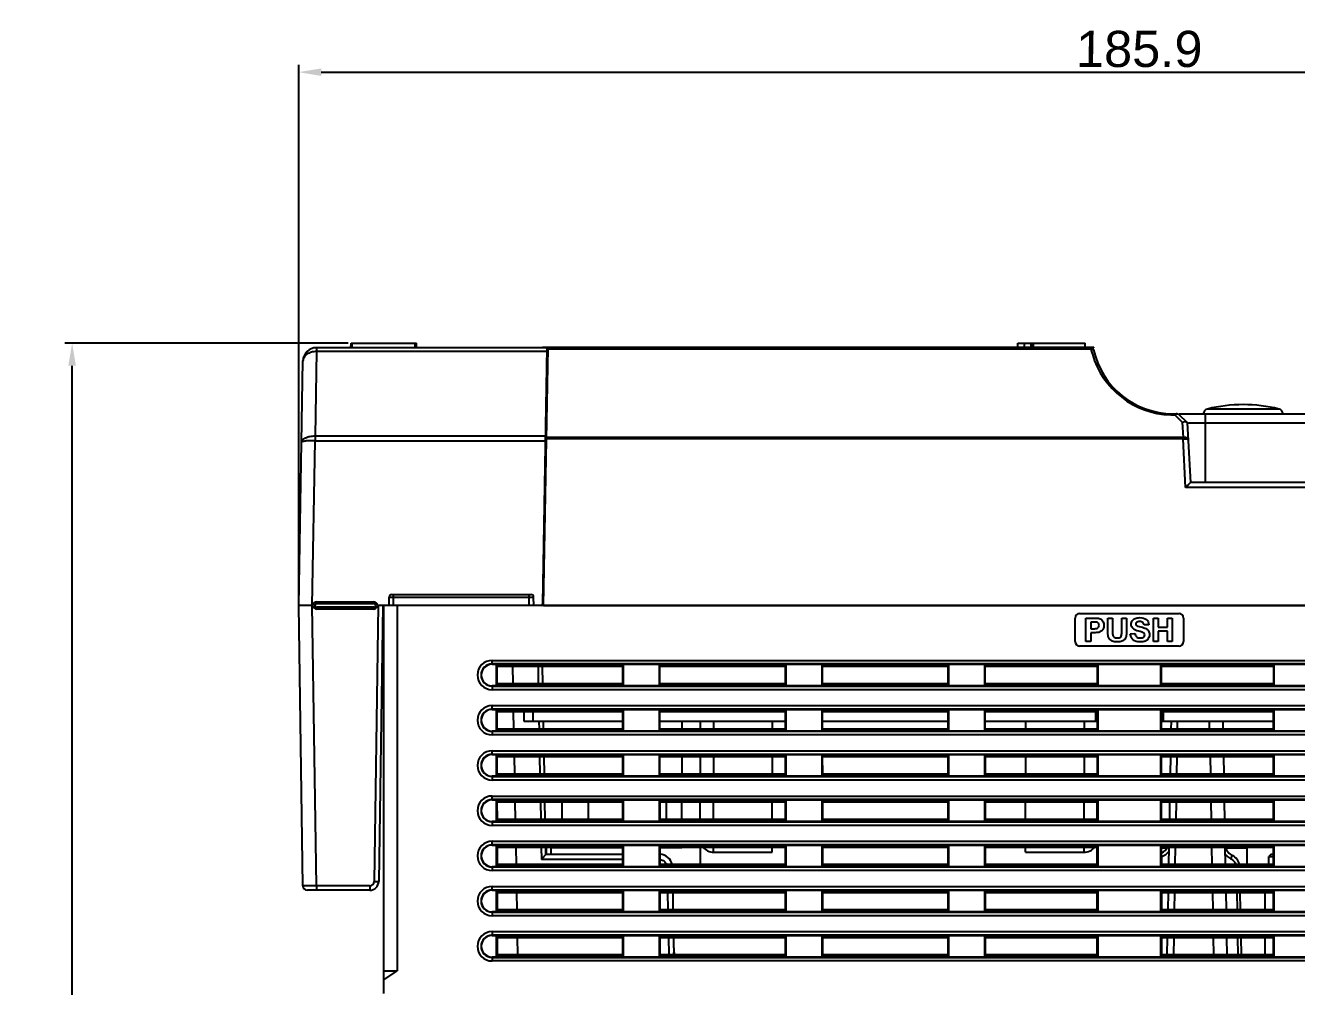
# Model space of a CAD drawing. Header units: millimetres. Extents: x 509 to 5579, y -1329 to 587.
# Drawn here: x 1351.2 to 1491.8, y -1100.2 to -993.9 of the extents above; entities that cross this region are included whole.
import ezdxf

# ---------------------------------------------------------------- set-up
doc = ezdxf.new("R2010")
doc.units = ezdxf.units.MM
doc.header["$PDMODE"] = 3
doc.header["$PDSIZE"] = 1
doc.layers.get('0').update_dxf_attribs({"linetype": 'CONTINUOUS'})
doc.layers.get('Defpoints').update_dxf_attribs({"linetype": 'CONTINUOUS'})
doc.layers.add('Dim', color=1, linetype='CONTINUOUS')
doc.styles.add('OMI-1', font='arial.ttf', dxfattribs={"oblique": 1})
doc.dimstyles.new('1', dxfattribs={"dimtxt": 4, "dimasz": 2.5, "dimexe": 0.8, "dimexo": 0.3, "dimgap": 0.5, "dimtad": 1, "dimtoh": 1, "dimdec": 1, "dimzin": 0, "dimdsep": 46, "dimtxsty": 'OMI-1', "dimcen": 0, "dimclrd": 256, "dimclre": 256, "dimclrt": 256, "dimadec": 0, "dimazin": 0, "dimtfac": 0.8, "dimtdec": 1, "dimtix": 1, "dimtmove": 0, "dimatfit": 3, "dimfxl": 1, "dimtolj": 1, "dimtzin": 0, "dimarcsym": 0})

# ---------------------------------------------------------------- blocks, each defined once
blk = doc.blocks.new('*D4311')
at = {"layer": 'Defpoints', "color": 0}
for p in [(1567.36, -999.07), (1381.43, -1058.04), (1567.36, -1061.85)]:
    blk.add_point(p, dxfattribs=at)
at = {"layer": 'Dim', "lineweight": -2}
for p, q in [((1381.43, -1057.74), (1381.43, -998.27)), ((1567.36, -1061.55), (1567.36, -998.27)), ((1383.93, -999.07), (1564.86, -999.07))]:
    blk.add_line(p, q, dxfattribs=at)
at = {"layer": 'Dim'}
for points in [[(1383.93, -998.66), (1383.93, -999.49), (1381.43, -999.07)], [(1564.86, -999.49), (1564.86, -998.66), (1567.36, -999.07)]]:
    blk.add_solid(points, dxfattribs=at)
at = {"layer": 'Dim', "insert": (1474.4, -996.53), "char_height": 4, "attachment_point": 5, "style": 'OMI-1'}
blk.add_mtext('\\A1;185.9', dxfattribs=at)
blk = doc.blocks.new('*D4312')
at = {"layer": 'Defpoints', "color": 0}
for p in [(1356.36, -1029.04), (1387.22, -1029.04), (1374.83, -1189.64)]:
    blk.add_point(p, dxfattribs=at)
at = {"layer": 'Dim', "lineweight": -2}
for p, q in [((1386.92, -1029.04), (1355.56, -1029.04)), ((1356.36, -1187.14), (1356.36, -1031.54)), ((1374.53, -1189.64), (1355.56, -1189.64))]:
    blk.add_line(p, q, dxfattribs=at)
at = {"layer": 'Dim'}
for points in [[(1356.78, -1031.54), (1355.94, -1031.54), (1356.36, -1029.04)], [(1355.94, -1187.14), (1356.78, -1187.14), (1356.36, -1189.64)]]:
    blk.add_solid(points, dxfattribs=at)
at = {"layer": 'Dim', "insert": (1353.82, -1109.34), "char_height": 4, "attachment_point": 5, "rotation": 90, "style": 'OMI-1'}
blk.add_mtext('\\A1;160.6', dxfattribs=at)

msp = doc.modelspace()

# ---------------------------------------------------------------- linework, layer by layer
at = {"color": 7, "linetype": 'Continuous'}
for p, q in [((1408.93, -1029.538), (1383.404, -1029.538)), ((1387.213, -1029.538), (1387.221, -1029.038)), ((1387.221, -1029.038), (1394.448, -1029.038)), ((1387.332, -1029.538), (1387.341, -1029.038)), ((1394.332, -1029.538), (1394.323, -1029.038)), ((1394.456, -1029.538), (1394.448, -1029.038)), ((1408.421, -1029.538), (1408.421, -1029.488)), ((1408.421, -1029.488), (1469.421, -1029.488)), ((1408.436, -1057.841), (1408.93, -1029.538)), ((1408.532, -1058.038), (1409.03, -1029.538)), ((1408.93, -1029.538), (1409.03, -1029.538)), ((1409.03, -1029.538), (1469.088, -1029.538)), ((1460.989, -1029.488), (1460.989, -1029.038)), ((1460.989, -1029.038), (1468.437, -1029.038)), ((1461.727, -1029.488), (1461.727, -1029.038)), ((1462.466, -1029.488), (1462.466, -1029.038)), ((1462.583, -1029.488), (1462.583, -1029.038)), ((1462.718, -1029.488), (1462.718, -1029.038)), ((1465.921, -1029.538), (1465.921, -1029.488)), ((1468.437, -1029.488), (1468.437, -1029.038)), ((1469.088, -1029.538), (1469.088, -1029.666)), ((1469.088, -1029.538), (1469.421, -1029.538)), ((1469.421, -1029.538), (1469.421, -1029.488)), ((1383.407, -1029.964), (1383.244, -1039.303)), ((1408.922, -1029.964), (1383.407, -1029.964)), ((1409.027, -1029.666), (1469.088, -1029.666)), ((1381.432, -1058.038), (1381.904, -1031.011)), ((1408.929, -1035.302), (1408.829, -1035.302)), ((1408.93, -1035.238), (1408.83, -1035.238)), ((1489.896, -1036.323), (1481.968, -1036.323)), ((1478.17, -1036.838), (1478.17, -1036.966)), ((1478.17, -1036.838), (1478.734, -1036.838)), ((1478.17, -1036.966), (1478.36, -1036.966)), ((1479.199, -1037.763), (1478.36, -1036.966)), ((1478.734, -1036.838), (1479.786, -1037.836)), ((1479.199, -1037.763), (1479.289, -1039.467)), ((1480.132, -1044.438), (1479.786, -1037.836)), ((1481.732, -1036.838), (1481.732, -1044.438)), ((1383.244, -1039.303), (1408.759, -1039.303)), ((1383.244, -1039.303), (1383.249, -1039.824)), ((1382.931, -1058.038), (1383.249, -1039.824)), ((1383.249, -1039.824), (1408.75, -1039.824)), ((1408.847, -1039.993), (1408.75, -1039.993)), ((1479.281, -1039.624), (1408.854, -1039.624)), ((1479.289, -1039.467), (1408.856, -1039.467)), ((1479.563, -1045.006), (1479.281, -1039.624)), ((1408.819, -1041.609), (1408.719, -1041.609)), ((1383.432, -1057.838), (1383.432, -1057.638)), ((1383.432, -1057.638), (1389.732, -1057.638)), ((1389.732, -1057.838), (1389.732, -1057.638)), ((1391.432, -1058.038), (1391.448, -1057.132)), ((1391.448, -1057.132), (1407.416, -1057.132)), ((1391.748, -1056.838), (1407.116, -1056.838)), ((1391.932, -1058.038), (1391.932, -1056.838)), ((1406.932, -1058.038), (1406.932, -1056.838)), ((1407.432, -1058.038), (1407.416, -1057.132)), ((1381.886, -1089.046), (1381.432, -1058.038)), ((1383.032, -1058.038), (1382.931, -1058.038)), ((1383.386, -1089.046), (1382.932, -1058.038)), ((1383.432, -1057.838), (1389.732, -1057.838)), ((1383.432, -1058.238), (1383.432, -1058.438)), ((1389.732, -1058.238), (1383.432, -1058.238)), ((1389.732, -1058.438), (1383.432, -1058.438)), ((1389.732, -1058.238), (1389.732, -1058.438)), ((1390.232, -1058.038), (1389.787, -1088.555)), ((1408.236, -1058.038), (1390.132, -1058.038)), ((1390.732, -1058.038), (1390.287, -1088.555)), ((1390.832, -1100.938), (1390.832, -1058.038)), ((1392.332, -1058.038), (1392.332, -1098.438)), ((1467.832, -1058.938), (1478.832, -1058.938)), ((1467.332, -1062.038), (1467.332, -1059.438)), ((1468.532, -1062.038), (1468.532, -1059.438)), ((1468.532, -1059.438), (1469.375, -1059.438)), ((1469.057, -1059.877), (1469.057, -1060.615)), ((1469.311, -1059.877), (1469.057, -1059.877)), ((1470.951, -1060.824), (1470.951, -1059.438)), ((1470.951, -1059.438), (1471.476, -1059.438)), ((1471.476, -1059.438), (1471.476, -1060.846)), ((1472.499, -1060.876), (1472.499, -1059.438)), ((1472.499, -1059.438), (1473.024, -1059.438)), ((1473.024, -1059.438), (1473.024, -1060.803)), ((1475.484, -1060.181), (1474.959, -1060.204)), ((1476.002, -1062.038), (1476.002, -1059.438)), ((1476.002, -1059.438), (1476.527, -1059.438)), ((1476.527, -1059.438), (1476.527, -1060.461)), ((1476.527, -1060.461), (1477.556, -1060.461)), ((1477.556, -1060.461), (1477.556, -1059.438)), ((1477.556, -1059.438), (1478.081, -1059.438)), ((1478.081, -1059.438), (1478.081, -1062.038)), ((1479.332, -1059.438), (1479.332, -1062.038)), ((1469.057, -1060.615), (1469.344, -1060.615)), ((1469.057, -1061.057), (1469.057, -1062.038)), ((1469.399, -1061.057), (1469.057, -1061.057)), ((1473.445, -1061.192), (1473.956, -1061.142)), ((1476.527, -1060.901), (1476.527, -1062.038)), ((1477.556, -1060.901), (1476.527, -1060.901)), ((1477.556, -1062.038), (1477.556, -1060.901)), ((1478.832, -1062.538), (1467.832, -1062.538)), ((1469.057, -1062.038), (1468.532, -1062.038)), ((1476.527, -1062.038), (1476.002, -1062.038)), ((1478.081, -1062.038), (1477.556, -1062.038)), ((1402.832, -1064.538), (1402.832, -1064.116)), ((1403.332, -1066.788), (1403.332, -1064.688)), ((1403.394, -1064.749), (1403.332, -1064.688)), ((1403.332, -1064.688), (1417.332, -1064.688)), ((1417.27, -1064.749), (1417.332, -1064.688)), ((1417.332, -1064.688), (1417.332, -1066.788)), ((1421.332, -1066.788), (1421.332, -1064.688)), ((1421.394, -1064.749), (1421.332, -1064.688)), ((1421.332, -1064.688), (1435.332, -1064.688)), ((1435.27, -1064.749), (1435.332, -1064.688)), ((1435.332, -1064.688), (1435.332, -1066.788)), ((1439.332, -1066.788), (1439.332, -1064.688)), ((1439.394, -1064.749), (1439.332, -1064.688)), ((1439.332, -1064.688), (1453.332, -1064.688)), ((1453.27, -1064.749), (1453.332, -1064.688)), ((1453.332, -1064.688), (1453.332, -1066.788)), ((1457.332, -1066.788), (1457.332, -1064.688)), ((1457.394, -1064.749), (1457.332, -1064.688)), ((1457.332, -1064.688), (1469.832, -1064.688)), ((1469.77, -1064.749), (1469.832, -1064.688)), ((1469.832, -1064.688), (1469.832, -1066.788)), ((1476.832, -1066.788), (1476.832, -1064.688)), ((1476.832, -1064.688), (1489.332, -1064.688)), ((1476.894, -1064.749), (1476.832, -1064.688)), ((1489.27, -1064.749), (1489.332, -1064.688)), ((1489.332, -1064.688), (1489.332, -1066.788)), ((1403.396, -1066.724), (1403.394, -1064.749)), ((1403.394, -1064.749), (1417.27, -1064.749)), ((1405.161, -1066.724), (1405.126, -1064.749)), ((1407.908, -1064.749), (1407.943, -1066.724)), ((1408.443, -1066.724), (1408.408, -1064.749)), ((1417.27, -1064.749), (1417.269, -1066.724)), ((1421.396, -1066.724), (1421.394, -1064.749)), ((1421.394, -1064.749), (1435.27, -1064.749)), ((1435.27, -1064.749), (1435.269, -1066.724)), ((1439.396, -1066.724), (1439.394, -1064.749)), ((1439.394, -1064.749), (1453.27, -1064.749)), ((1453.27, -1064.749), (1453.269, -1066.724)), ((1457.396, -1066.724), (1457.394, -1064.749)), ((1457.394, -1064.749), (1469.77, -1064.749)), ((1469.77, -1064.749), (1469.769, -1066.724)), ((1476.896, -1066.724), (1476.894, -1064.749)), ((1476.894, -1064.749), (1489.27, -1064.749)), ((1489.27, -1064.749), (1489.269, -1066.724)), ((1402.832, -1066.938), (1402.832, -1067.359)), ((1403.396, -1066.724), (1403.332, -1066.788)), ((1417.332, -1066.788), (1403.332, -1066.788)), ((1417.269, -1066.724), (1403.396, -1066.724)), ((1417.269, -1066.724), (1417.332, -1066.788)), ((1421.396, -1066.724), (1421.332, -1066.788)), ((1435.332, -1066.788), (1421.332, -1066.788)), ((1435.269, -1066.724), (1421.396, -1066.724)), ((1435.269, -1066.724), (1435.332, -1066.788)), ((1439.396, -1066.724), (1439.332, -1066.788)), ((1453.332, -1066.788), (1439.332, -1066.788)), ((1453.269, -1066.724), (1439.396, -1066.724)), ((1453.269, -1066.724), (1453.332, -1066.788)), ((1457.396, -1066.724), (1457.332, -1066.788)), ((1469.832, -1066.788), (1457.332, -1066.788)), ((1469.769, -1066.724), (1457.396, -1066.724)), ((1469.769, -1066.724), (1469.832, -1066.788)), ((1476.896, -1066.724), (1476.832, -1066.788)), ((1489.332, -1066.788), (1476.832, -1066.788)), ((1489.269, -1066.724), (1476.896, -1066.724)), ((1489.269, -1066.724), (1489.332, -1066.788)), ((1402.832, -1069.538), (1402.832, -1069.116)), ((1403.332, -1071.788), (1403.332, -1069.688)), ((1403.398, -1069.754), (1403.332, -1069.688)), ((1403.332, -1069.688), (1417.332, -1069.688)), ((1403.4, -1071.72), (1403.398, -1069.754)), ((1403.398, -1069.754), (1417.266, -1069.754)), ((1405.248, -1071.72), (1405.214, -1069.754)), ((1406.332, -1069.754), (1406.332, -1070.838)), ((1407.332, -1069.754), (1407.332, -1070.838)), ((1417.266, -1069.754), (1417.264, -1071.72)), ((1417.266, -1069.754), (1417.332, -1069.688)), ((1417.332, -1069.688), (1417.332, -1071.788)), ((1421.332, -1071.788), (1421.332, -1069.688)), ((1421.398, -1069.754), (1421.332, -1069.688)), ((1421.332, -1069.688), (1435.332, -1069.688)), ((1421.4, -1071.72), (1421.398, -1069.754)), ((1421.398, -1069.754), (1435.266, -1069.754)), ((1435.266, -1069.754), (1435.264, -1071.72)), ((1435.266, -1069.754), (1435.332, -1069.688)), ((1435.332, -1069.688), (1435.332, -1071.788)), ((1439.332, -1071.788), (1439.332, -1069.688)), ((1439.398, -1069.754), (1439.332, -1069.688)), ((1439.332, -1069.688), (1453.332, -1069.688)), ((1439.4, -1071.72), (1439.398, -1069.754)), ((1439.398, -1069.754), (1453.266, -1069.754)), ((1453.266, -1069.754), (1453.264, -1071.72)), ((1453.266, -1069.754), (1453.332, -1069.688)), ((1453.332, -1069.688), (1453.332, -1071.788)), ((1457.332, -1071.788), (1457.332, -1069.688)), ((1457.398, -1069.754), (1457.332, -1069.688)), ((1457.332, -1069.688), (1469.832, -1069.688)), ((1457.4, -1071.72), (1457.398, -1069.754)), ((1457.398, -1069.754), (1469.766, -1069.754)), ((1469.582, -1069.754), (1469.582, -1070.838)), ((1469.766, -1069.754), (1469.764, -1071.72)), ((1469.766, -1069.754), (1469.832, -1069.688)), ((1469.832, -1069.688), (1469.832, -1071.788)), ((1476.832, -1071.788), (1476.832, -1069.688)), ((1476.832, -1069.688), (1489.332, -1069.688)), ((1476.898, -1069.754), (1476.832, -1069.688)), ((1476.9, -1071.72), (1476.898, -1069.754)), ((1476.898, -1069.754), (1489.266, -1069.754)), ((1477.082, -1069.754), (1477.082, -1070.838)), ((1489.266, -1069.754), (1489.264, -1071.72)), ((1489.266, -1069.754), (1489.332, -1069.688)), ((1489.332, -1069.688), (1489.332, -1071.788)), ((1403.4, -1071.72), (1403.332, -1071.788)), ((1417.264, -1071.72), (1403.4, -1071.72)), ((1406.332, -1070.838), (1417.265, -1070.838)), ((1408.014, -1070.838), (1408.03, -1071.72)), ((1408.53, -1071.72), (1408.514, -1070.838)), ((1417.264, -1071.72), (1417.332, -1071.788)), ((1421.4, -1071.72), (1421.332, -1071.788)), ((1421.399, -1070.838), (1435.265, -1070.838)), ((1435.264, -1071.72), (1421.4, -1071.72)), ((1423.832, -1070.838), (1423.832, -1071.72)), ((1425.832, -1070.838), (1425.832, -1071.72)), ((1427.332, -1070.838), (1427.332, -1071.72)), ((1433.832, -1070.838), (1433.832, -1071.72)), ((1435.264, -1071.72), (1435.332, -1071.788)), ((1439.4, -1071.72), (1439.332, -1071.788)), ((1439.399, -1070.838), (1453.265, -1070.838)), ((1453.264, -1071.72), (1439.4, -1071.72)), ((1453.264, -1071.72), (1453.332, -1071.788)), ((1457.4, -1071.72), (1457.332, -1071.788)), ((1457.399, -1070.838), (1469.765, -1070.838)), ((1469.764, -1071.72), (1457.4, -1071.72)), ((1461.832, -1070.838), (1461.832, -1071.72)), ((1468.332, -1070.838), (1468.332, -1071.72)), ((1469.764, -1071.72), (1469.832, -1071.788)), ((1476.9, -1071.72), (1476.832, -1071.788)), ((1476.899, -1070.838), (1489.265, -1070.838)), ((1489.264, -1071.72), (1476.9, -1071.72)), ((1477.973, -1071.72), (1477.989, -1070.838)), ((1478.648, -1071.72), (1478.664, -1070.838)), ((1482.216, -1071.72), (1482.2, -1070.838)), ((1483.676, -1070.838), (1483.691, -1071.72)), ((1489.264, -1071.72), (1489.332, -1071.788)), ((1402.832, -1071.938), (1402.832, -1072.359)), ((1417.332, -1071.788), (1403.332, -1071.788)), ((1435.332, -1071.788), (1421.332, -1071.788)), ((1453.332, -1071.788), (1439.332, -1071.788)), ((1469.832, -1071.788), (1457.332, -1071.788)), ((1489.332, -1071.788), (1476.832, -1071.788)), ((1402.832, -1074.538), (1402.832, -1074.116)), ((1403.332, -1076.788), (1403.332, -1074.688)), ((1403.403, -1074.758), (1403.332, -1074.688)), ((1403.332, -1074.688), (1417.332, -1074.688)), ((1403.405, -1076.715), (1403.403, -1074.758)), ((1403.403, -1074.758), (1417.261, -1074.758)), ((1405.335, -1076.715), (1405.301, -1074.758)), ((1408.083, -1074.758), (1408.117, -1076.715)), ((1408.617, -1076.715), (1408.583, -1074.758)), ((1417.261, -1074.758), (1417.26, -1076.715)), ((1417.261, -1074.758), (1417.332, -1074.688)), ((1417.332, -1074.688), (1417.332, -1076.788)), ((1421.332, -1076.788), (1421.332, -1074.688)), ((1421.403, -1074.758), (1421.332, -1074.688)), ((1421.332, -1074.688), (1435.332, -1074.688)), ((1421.405, -1076.715), (1421.403, -1074.758)), ((1421.403, -1074.758), (1435.261, -1074.758)), ((1423.832, -1074.758), (1423.832, -1076.715)), ((1425.832, -1074.758), (1425.832, -1076.715)), ((1427.332, -1074.758), (1427.332, -1076.715)), ((1433.832, -1074.758), (1433.832, -1076.715)), ((1435.261, -1074.758), (1435.26, -1076.715)), ((1435.261, -1074.758), (1435.332, -1074.688)), ((1435.332, -1074.688), (1435.332, -1076.788)), ((1439.332, -1076.788), (1439.332, -1074.688)), ((1439.403, -1074.758), (1439.332, -1074.688)), ((1439.332, -1074.688), (1453.332, -1074.688)), ((1439.405, -1076.715), (1439.403, -1074.758)), ((1439.403, -1074.758), (1453.261, -1074.758)), ((1453.261, -1074.758), (1453.26, -1076.715)), ((1453.261, -1074.758), (1453.332, -1074.688)), ((1453.332, -1074.688), (1453.332, -1076.788)), ((1457.332, -1076.788), (1457.332, -1074.688)), ((1457.403, -1074.758), (1457.332, -1074.688)), ((1457.332, -1074.688), (1469.832, -1074.688)), ((1457.405, -1076.715), (1457.403, -1074.758)), ((1457.403, -1074.758), (1469.761, -1074.758)), ((1461.832, -1074.758), (1461.832, -1076.715)), ((1468.332, -1074.758), (1468.332, -1076.715)), ((1469.761, -1074.758), (1469.76, -1076.715)), ((1469.761, -1074.758), (1469.832, -1074.688)), ((1469.832, -1074.688), (1469.832, -1076.788)), ((1476.832, -1076.788), (1476.832, -1074.688)), ((1476.832, -1074.688), (1489.332, -1074.688)), ((1476.903, -1074.758), (1476.832, -1074.688)), ((1476.905, -1076.715), (1476.903, -1074.758)), ((1476.903, -1074.758), (1489.261, -1074.758)), ((1477.886, -1076.715), (1477.92, -1074.758)), ((1478.595, -1074.758), (1478.561, -1076.715)), ((1482.269, -1074.758), (1482.303, -1076.715)), ((1483.744, -1074.758), (1483.778, -1076.715)), ((1489.261, -1074.758), (1489.26, -1076.715)), ((1489.261, -1074.758), (1489.332, -1074.688)), ((1489.332, -1074.688), (1489.332, -1076.788)), ((1402.832, -1076.938), (1402.832, -1077.359)), ((1403.405, -1076.715), (1403.332, -1076.788)), ((1417.332, -1076.788), (1403.332, -1076.788)), ((1417.26, -1076.715), (1403.405, -1076.715)), ((1417.26, -1076.715), (1417.332, -1076.788)), ((1421.405, -1076.715), (1421.332, -1076.788)), ((1435.332, -1076.788), (1421.332, -1076.788)), ((1435.26, -1076.715), (1421.405, -1076.715)), ((1435.26, -1076.715), (1435.332, -1076.788)), ((1439.405, -1076.715), (1439.332, -1076.788)), ((1453.332, -1076.788), (1439.332, -1076.788)), ((1453.26, -1076.715), (1439.405, -1076.715)), ((1453.26, -1076.715), (1453.332, -1076.788)), ((1457.405, -1076.715), (1457.332, -1076.788)), ((1469.832, -1076.788), (1457.332, -1076.788)), ((1469.76, -1076.715), (1457.405, -1076.715)), ((1469.76, -1076.715), (1469.832, -1076.788)), ((1476.905, -1076.715), (1476.832, -1076.788)), ((1489.332, -1076.788), (1476.832, -1076.788)), ((1489.26, -1076.715), (1476.905, -1076.715)), ((1489.26, -1076.715), (1489.332, -1076.788)), ((1402.832, -1079.538), (1402.832, -1079.116)), ((1403.332, -1081.788), (1403.332, -1079.688)), ((1403.407, -1079.763), (1403.332, -1079.688)), ((1403.332, -1079.688), (1417.332, -1079.688)), ((1403.409, -1081.71), (1403.407, -1079.763)), ((1403.407, -1079.763), (1417.257, -1079.763)), ((1405.422, -1081.71), (1405.388, -1079.763)), ((1408.17, -1079.763), (1408.204, -1081.71)), ((1408.704, -1081.71), (1408.67, -1079.763)), ((1410.559, -1079.763), (1410.559, -1081.71)), ((1413.445, -1079.763), (1413.445, -1081.71)), ((1417.257, -1079.763), (1417.255, -1081.71)), ((1417.257, -1079.763), (1417.332, -1079.688)), ((1417.332, -1079.688), (1417.332, -1081.788)), ((1421.332, -1081.788), (1421.332, -1079.688)), ((1421.407, -1079.763), (1421.332, -1079.688)), ((1421.332, -1079.688), (1435.332, -1079.688)), ((1421.409, -1081.71), (1421.407, -1079.763)), ((1421.407, -1079.763), (1435.257, -1079.763)), ((1422.106, -1079.763), (1422.106, -1081.71)), ((1423.832, -1081.71), (1423.832, -1079.763)), ((1425.832, -1081.71), (1425.832, -1079.763)), ((1427.332, -1081.71), (1427.332, -1079.763)), ((1433.832, -1081.71), (1433.832, -1079.763)), ((1435.257, -1079.763), (1435.255, -1081.71)), ((1435.257, -1079.763), (1435.332, -1079.688)), ((1435.332, -1079.688), (1435.332, -1081.788)), ((1439.332, -1081.788), (1439.332, -1079.688)), ((1439.407, -1079.763), (1439.332, -1079.688)), ((1439.332, -1079.688), (1453.332, -1079.688)), ((1439.409, -1081.71), (1439.407, -1079.763)), ((1439.407, -1079.763), (1453.257, -1079.763)), ((1453.257, -1079.763), (1453.255, -1081.71)), ((1453.257, -1079.763), (1453.332, -1079.688)), ((1453.332, -1079.688), (1453.332, -1081.788)), ((1457.332, -1081.788), (1457.332, -1079.688)), ((1457.407, -1079.763), (1457.332, -1079.688)), ((1457.332, -1079.688), (1469.832, -1079.688)), ((1457.409, -1081.71), (1457.407, -1079.763)), ((1457.407, -1079.763), (1469.757, -1079.763)), ((1461.832, -1081.71), (1461.832, -1079.763)), ((1468.332, -1081.71), (1468.332, -1079.763)), ((1469.757, -1079.763), (1469.755, -1081.71)), ((1469.757, -1079.763), (1469.832, -1079.688)), ((1469.832, -1079.688), (1469.832, -1081.788)), ((1476.832, -1081.788), (1476.832, -1079.688)), ((1476.832, -1079.688), (1489.332, -1079.688)), ((1476.907, -1079.763), (1476.832, -1079.688)), ((1476.909, -1081.71), (1476.907, -1079.763)), ((1476.907, -1079.763), (1489.257, -1079.763)), ((1477.799, -1081.71), (1477.833, -1079.763)), ((1478.508, -1079.763), (1478.474, -1081.71)), ((1482.356, -1079.763), (1482.39, -1081.71)), ((1483.831, -1079.763), (1483.865, -1081.71)), ((1489.257, -1079.763), (1489.255, -1081.71)), ((1489.257, -1079.763), (1489.332, -1079.688)), ((1489.332, -1079.688), (1489.332, -1081.788)), ((1402.832, -1081.938), (1402.832, -1082.359)), ((1403.409, -1081.71), (1403.332, -1081.788)), ((1417.332, -1081.788), (1403.332, -1081.788)), ((1417.255, -1081.71), (1403.409, -1081.71)), ((1417.255, -1081.71), (1417.332, -1081.788)), ((1421.409, -1081.71), (1421.332, -1081.788)), ((1435.332, -1081.788), (1421.332, -1081.788)), ((1435.255, -1081.71), (1421.409, -1081.71)), ((1435.255, -1081.71), (1435.332, -1081.788)), ((1439.409, -1081.71), (1439.332, -1081.788)), ((1453.332, -1081.788), (1439.332, -1081.788)), ((1453.255, -1081.71), (1439.409, -1081.71)), ((1453.255, -1081.71), (1453.332, -1081.788)), ((1457.409, -1081.71), (1457.332, -1081.788)), ((1469.832, -1081.788), (1457.332, -1081.788)), ((1469.755, -1081.71), (1457.409, -1081.71)), ((1469.755, -1081.71), (1469.832, -1081.788)), ((1476.909, -1081.71), (1476.832, -1081.788)), ((1489.332, -1081.788), (1476.832, -1081.788)), ((1489.255, -1081.71), (1476.909, -1081.71)), ((1489.255, -1081.71), (1489.332, -1081.788)), ((1402.832, -1084.538), (1402.832, -1084.116)), ((1403.332, -1086.788), (1403.332, -1084.688)), ((1403.412, -1084.768), (1403.332, -1084.688)), ((1403.332, -1084.688), (1417.332, -1084.688)), ((1403.414, -1086.706), (1403.412, -1084.768)), ((1403.412, -1084.768), (1417.252, -1084.768)), ((1405.51, -1086.706), (1405.476, -1084.768)), ((1408.258, -1084.768), (1408.281, -1086.127)), ((1408.771, -1085.544), (1408.758, -1084.768)), ((1408.771, -1085.538), (1417.251, -1085.538)), ((1408.832, -1085.544), (1408.832, -1084.768)), ((1409.332, -1084.838), (1409.332, -1085.538)), ((1417.252, -1084.838), (1409.332, -1084.838)), ((1410.007, -1084.768), (1410.007, -1084.838)), ((1417.252, -1084.768), (1417.25, -1086.706)), ((1417.252, -1084.768), (1417.332, -1084.688)), ((1417.332, -1084.688), (1417.332, -1086.788)), ((1421.332, -1086.788), (1421.332, -1084.688)), ((1421.412, -1084.768), (1421.332, -1084.688)), ((1421.332, -1084.688), (1435.332, -1084.688)), ((1421.414, -1086.706), (1421.412, -1084.768)), ((1421.412, -1084.768), (1435.252, -1084.768)), ((1423.832, -1084.838), (1421.412, -1084.838)), ((1422.657, -1084.768), (1422.657, -1084.838)), ((1423.832, -1084.838), (1423.832, -1084.768)), ((1425.832, -1084.768), (1425.832, -1086.706)), ((1427.332, -1085.338), (1427.332, -1084.768)), ((1427.332, -1085.338), (1433.832, -1085.338)), ((1433.832, -1085.337), (1433.832, -1084.768)), ((1435.252, -1084.768), (1435.25, -1086.706)), ((1435.252, -1084.768), (1435.332, -1084.688)), ((1435.332, -1084.688), (1435.332, -1086.788)), ((1439.332, -1086.788), (1439.332, -1084.688)), ((1439.412, -1084.768), (1439.332, -1084.688)), ((1439.332, -1084.688), (1453.332, -1084.688)), ((1439.414, -1086.706), (1439.412, -1084.768)), ((1439.412, -1084.768), (1453.252, -1084.768)), ((1453.252, -1084.768), (1453.25, -1086.706)), ((1453.252, -1084.768), (1453.332, -1084.688)), ((1453.332, -1084.688), (1453.332, -1086.788)), ((1457.332, -1086.788), (1457.332, -1084.688)), ((1457.412, -1084.768), (1457.332, -1084.688)), ((1457.332, -1084.688), (1469.832, -1084.688)), ((1457.414, -1086.706), (1457.412, -1084.768)), ((1457.412, -1084.768), (1469.752, -1084.768)), ((1461.832, -1085.337), (1461.832, -1084.768)), ((1461.832, -1085.338), (1468.332, -1085.338)), ((1468.332, -1085.338), (1468.332, -1084.768)), ((1469.752, -1084.768), (1469.75, -1086.706)), ((1469.752, -1084.768), (1469.832, -1084.688)), ((1469.832, -1084.688), (1469.832, -1086.788)), ((1476.832, -1086.788), (1476.832, -1084.688)), ((1476.832, -1084.688), (1489.332, -1084.688)), ((1476.912, -1084.768), (1476.832, -1084.688)), ((1476.914, -1086.706), (1476.912, -1084.768)), ((1476.912, -1084.768), (1489.252, -1084.768)), ((1476.912, -1084.838), (1477.525, -1084.838)), ((1477.712, -1086.706), (1477.746, -1084.768)), ((1478.421, -1084.768), (1478.387, -1086.706)), ((1482.443, -1084.768), (1482.477, -1086.706)), ((1483.919, -1084.768), (1483.952, -1086.706)), ((1483.993, -1084.838), (1486.332, -1084.838)), ((1486.332, -1084.838), (1486.332, -1086.706)), ((1489.032, -1085.538), (1488.782, -1085.788)), ((1488.782, -1085.788), (1489.251, -1085.788)), ((1488.782, -1086.706), (1488.782, -1085.788)), ((1489.032, -1085.538), (1489.251, -1085.538)), ((1489.252, -1084.768), (1489.25, -1086.706)), ((1489.252, -1084.768), (1489.332, -1084.688)), ((1489.332, -1084.688), (1489.332, -1086.788)), ((1402.832, -1086.938), (1402.832, -1087.359)), ((1403.414, -1086.706), (1403.332, -1086.788)), ((1417.332, -1086.788), (1403.332, -1086.788)), ((1417.25, -1086.706), (1403.414, -1086.706)), ((1417.251, -1086.127), (1408.281, -1086.127)), ((1417.25, -1086.706), (1417.332, -1086.788)), ((1421.414, -1086.706), (1421.332, -1086.788)), ((1435.332, -1086.788), (1421.332, -1086.788)), ((1435.25, -1086.706), (1421.414, -1086.706)), ((1435.25, -1086.706), (1435.332, -1086.788)), ((1439.414, -1086.706), (1439.332, -1086.788)), ((1453.332, -1086.788), (1439.332, -1086.788)), ((1453.25, -1086.706), (1439.414, -1086.706)), ((1453.25, -1086.706), (1453.332, -1086.788)), ((1457.414, -1086.706), (1457.332, -1086.788)), ((1469.832, -1086.788), (1457.332, -1086.788)), ((1469.75, -1086.706), (1457.414, -1086.706)), ((1469.75, -1086.706), (1469.832, -1086.788)), ((1476.914, -1086.706), (1476.832, -1086.788)), ((1489.332, -1086.788), (1476.832, -1086.788)), ((1489.25, -1086.706), (1476.914, -1086.706)), ((1489.25, -1086.706), (1489.332, -1086.788)), ((1389.287, -1089.538), (1382.386, -1089.538)), ((1389.287, -1089.538), (1382.386, -1089.538)), ((1383.386, -1089.046), (1383.386, -1089.538)), ((1389.287, -1089.046), (1383.386, -1089.046)), ((1389.287, -1089.046), (1389.287, -1089.538)), ((1402.832, -1089.538), (1402.832, -1089.116)), ((1403.332, -1091.788), (1403.332, -1089.688)), ((1403.417, -1089.772), (1403.332, -1089.688)), ((1403.332, -1089.688), (1417.332, -1089.688)), ((1403.418, -1091.701), (1403.417, -1089.772)), ((1403.417, -1089.772), (1417.248, -1089.772)), ((1405.597, -1091.701), (1405.563, -1089.772)), ((1417.248, -1089.772), (1417.246, -1091.701)), ((1417.248, -1089.772), (1417.332, -1089.688)), ((1417.332, -1089.688), (1417.332, -1091.788)), ((1421.332, -1091.788), (1421.332, -1089.688)), ((1421.417, -1089.772), (1421.332, -1089.688)), ((1421.332, -1089.688), (1435.332, -1089.688)), ((1421.418, -1091.701), (1421.417, -1089.772)), ((1421.417, -1089.772), (1435.248, -1089.772)), ((1422.245, -1089.772), (1422.279, -1091.701)), ((1422.879, -1091.701), (1422.845, -1089.772)), ((1435.248, -1089.772), (1435.246, -1091.701)), ((1435.248, -1089.772), (1435.332, -1089.688)), ((1435.332, -1089.688), (1435.332, -1091.788)), ((1439.332, -1091.788), (1439.332, -1089.688)), ((1439.417, -1089.772), (1439.332, -1089.688)), ((1439.332, -1089.688), (1453.332, -1089.688)), ((1439.418, -1091.701), (1439.417, -1089.772)), ((1439.417, -1089.772), (1453.248, -1089.772)), ((1453.248, -1089.772), (1453.246, -1091.701)), ((1453.248, -1089.772), (1453.332, -1089.688)), ((1453.332, -1089.688), (1453.332, -1091.788)), ((1457.332, -1091.788), (1457.332, -1089.688)), ((1457.332, -1089.688), (1469.832, -1089.688)), ((1457.417, -1089.772), (1457.332, -1089.688)), ((1457.418, -1091.701), (1457.417, -1089.772)), ((1457.417, -1089.772), (1469.748, -1089.772)), ((1469.748, -1089.772), (1469.746, -1091.701)), ((1469.748, -1089.772), (1469.832, -1089.688)), ((1469.832, -1089.688), (1469.832, -1091.788)), ((1476.832, -1091.788), (1476.832, -1089.688)), ((1476.832, -1089.688), (1489.332, -1089.688)), ((1476.917, -1089.772), (1476.832, -1089.688)), ((1476.918, -1091.701), (1476.917, -1089.772)), ((1476.917, -1089.772), (1489.248, -1089.772)), ((1477.625, -1091.701), (1477.658, -1089.772)), ((1478.333, -1089.772), (1478.3, -1091.701)), ((1482.531, -1089.772), (1482.565, -1091.701)), ((1484.006, -1089.772), (1484.04, -1091.701)), ((1485.215, -1089.772), (1485.249, -1091.701)), ((1485.649, -1091.701), (1485.615, -1089.772)), ((1488.332, -1089.772), (1488.332, -1091.701)), ((1489.248, -1089.772), (1489.246, -1091.701)), ((1489.248, -1089.772), (1489.332, -1089.688)), ((1489.332, -1089.688), (1489.332, -1091.788)), ((1402.832, -1091.938), (1402.832, -1092.359)), ((1403.418, -1091.701), (1403.332, -1091.788)), ((1417.332, -1091.788), (1403.332, -1091.788)), ((1417.246, -1091.701), (1403.418, -1091.701)), ((1417.246, -1091.701), (1417.332, -1091.788)), ((1421.418, -1091.701), (1421.332, -1091.788)), ((1435.332, -1091.788), (1421.332, -1091.788)), ((1435.246, -1091.701), (1421.418, -1091.701)), ((1435.246, -1091.701), (1435.332, -1091.788)), ((1439.418, -1091.701), (1439.332, -1091.788)), ((1453.332, -1091.788), (1439.332, -1091.788)), ((1453.246, -1091.701), (1439.418, -1091.701)), ((1453.246, -1091.701), (1453.332, -1091.788)), ((1457.418, -1091.701), (1457.332, -1091.788)), ((1469.832, -1091.788), (1457.332, -1091.788)), ((1469.746, -1091.701), (1457.418, -1091.701)), ((1469.746, -1091.701), (1469.832, -1091.788)), ((1476.918, -1091.701), (1476.832, -1091.788)), ((1489.332, -1091.788), (1476.832, -1091.788)), ((1489.246, -1091.701), (1476.918, -1091.701)), ((1489.246, -1091.701), (1489.332, -1091.788)), ((1402.832, -1094.116), (1402.832, -1094.516)), ((1403.332, -1096.788), (1403.332, -1094.688)), ((1403.421, -1094.777), (1403.332, -1094.688)), ((1403.332, -1094.688), (1417.332, -1094.688)), ((1403.423, -1096.697), (1403.421, -1094.777)), ((1403.421, -1094.777), (1417.243, -1094.777)), ((1405.684, -1096.697), (1405.651, -1094.777)), ((1417.243, -1094.777), (1417.241, -1096.697)), ((1417.243, -1094.777), (1417.332, -1094.688)), ((1417.332, -1094.688), (1417.332, -1096.788)), ((1421.332, -1096.788), (1421.332, -1094.688)), ((1421.421, -1094.777), (1421.332, -1094.688)), ((1421.332, -1094.688), (1435.332, -1094.688)), ((1421.423, -1096.697), (1421.421, -1094.777)), ((1421.421, -1094.777), (1435.243, -1094.777)), ((1422.332, -1094.777), (1422.366, -1096.697)), ((1422.952, -1095.895), (1422.932, -1094.777)), ((1435.243, -1094.777), (1435.241, -1096.697)), ((1435.243, -1094.777), (1435.332, -1094.688)), ((1435.332, -1094.688), (1435.332, -1096.788)), ((1439.332, -1096.788), (1439.332, -1094.688)), ((1439.421, -1094.777), (1439.332, -1094.688)), ((1439.332, -1094.688), (1453.332, -1094.688)), ((1439.423, -1096.697), (1439.421, -1094.777)), ((1439.421, -1094.777), (1453.243, -1094.777)), ((1453.243, -1094.777), (1453.241, -1096.697)), ((1453.243, -1094.777), (1453.332, -1094.688)), ((1453.332, -1094.688), (1453.332, -1096.788)), ((1457.332, -1096.788), (1457.332, -1094.688)), ((1457.421, -1094.777), (1457.332, -1094.688)), ((1457.332, -1094.688), (1469.832, -1094.688)), ((1457.423, -1096.697), (1457.421, -1094.777)), ((1457.421, -1094.777), (1469.743, -1094.777)), ((1469.743, -1094.777), (1469.741, -1096.697)), ((1469.743, -1094.777), (1469.832, -1094.688)), ((1469.832, -1094.688), (1469.832, -1096.788)), ((1476.832, -1096.788), (1476.832, -1094.688)), ((1476.832, -1094.688), (1489.332, -1094.688)), ((1476.921, -1094.777), (1476.832, -1094.688)), ((1476.923, -1096.697), (1476.921, -1094.777)), ((1476.921, -1094.777), (1489.243, -1094.777)), ((1477.537, -1096.697), (1477.571, -1094.777)), ((1478.246, -1094.777), (1478.212, -1096.697)), ((1482.618, -1094.777), (1482.652, -1096.697)), ((1484.093, -1094.777), (1484.127, -1096.697)), ((1485.302, -1094.777), (1485.336, -1096.697)), ((1485.736, -1096.697), (1485.702, -1094.777)), ((1488.332, -1094.777), (1488.332, -1096.697)), ((1489.243, -1094.777), (1489.241, -1096.697)), ((1489.243, -1094.777), (1489.332, -1094.688)), ((1489.332, -1094.688), (1489.332, -1096.788)), ((1402.832, -1096.938), (1402.832, -1097.359)), ((1403.423, -1096.697), (1403.332, -1096.788)), ((1417.332, -1096.788), (1403.332, -1096.788)), ((1417.241, -1096.697), (1403.423, -1096.697)), ((1417.241, -1096.697), (1417.332, -1096.788)), ((1421.423, -1096.697), (1421.332, -1096.788)), ((1435.332, -1096.788), (1421.332, -1096.788)), ((1435.241, -1096.697), (1421.423, -1096.697)), ((1422.959, -1096.697), (1422.954, -1096.411)), ((1422.959, -1096.697), (1422.954, -1096.411)), ((1422.961, -1096.411), (1422.966, -1096.697)), ((1435.241, -1096.697), (1435.332, -1096.788)), ((1439.423, -1096.697), (1439.332, -1096.788)), ((1453.332, -1096.788), (1439.332, -1096.788)), ((1453.241, -1096.697), (1439.423, -1096.697)), ((1453.241, -1096.697), (1453.332, -1096.788)), ((1457.423, -1096.697), (1457.332, -1096.788)), ((1469.832, -1096.788), (1457.332, -1096.788)), ((1469.741, -1096.697), (1457.423, -1096.697)), ((1469.741, -1096.697), (1469.832, -1096.788)), ((1476.923, -1096.697), (1476.832, -1096.788)), ((1489.332, -1096.788), (1476.832, -1096.788)), ((1489.241, -1096.697), (1476.923, -1096.697)), ((1489.241, -1096.697), (1489.332, -1096.788)), ((1390.832, -1099.438), (1392.332, -1098.438)), ((1390.832, -1098.438), (1392.332, -1098.438)), ((1391.217, -1098.438), (1392.332, -1098.438))]:
    msp.add_line(p, q, dxfattribs=at)
at = {"linetype": 'Continuous'}
for p, q in [((1478.836, -1036.838), (1538.217, -1036.838)), ((1479.881, -1037.836), (1536.178, -1037.836)), ((1536.401, -1045.006), (1479.563, -1045.006)), ((1535.833, -1044.438), (1480.131, -1044.438)), ((1555.832, -1058.038), (1407.432, -1058.038)), ((1408.532, -1058.038), (1555.832, -1058.038)), ((1402.832, -1064.116), (1543.832, -1064.116)), ((1543.832, -1064.516), (1402.832, -1064.516)), ((1402.832, -1064.538), (1543.832, -1064.538)), ((1543.832, -1066.938), (1402.832, -1066.938)), ((1402.832, -1066.959), (1543.832, -1066.959)), ((1543.832, -1067.359), (1402.832, -1067.359)), ((1402.832, -1069.116), (1543.832, -1069.116)), ((1543.832, -1069.516), (1402.832, -1069.516)), ((1402.832, -1069.538), (1543.832, -1069.538)), ((1543.832, -1071.938), (1402.832, -1071.938)), ((1402.832, -1071.959), (1543.832, -1071.959)), ((1543.832, -1072.359), (1402.832, -1072.359)), ((1402.832, -1074.116), (1543.832, -1074.116)), ((1543.832, -1074.516), (1402.832, -1074.516)), ((1402.832, -1074.538), (1543.832, -1074.538)), ((1543.832, -1076.938), (1402.832, -1076.938)), ((1402.832, -1076.959), (1543.832, -1076.959)), ((1543.832, -1077.359), (1402.832, -1077.359)), ((1402.832, -1079.116), (1543.832, -1079.116)), ((1543.832, -1079.516), (1402.832, -1079.516)), ((1402.832, -1079.538), (1543.832, -1079.538)), ((1543.832, -1081.938), (1402.832, -1081.938)), ((1402.832, -1081.959), (1543.832, -1081.959)), ((1543.832, -1082.359), (1402.832, -1082.359)), ((1402.832, -1084.116), (1543.832, -1084.116)), ((1543.832, -1084.516), (1402.832, -1084.516)), ((1402.832, -1084.538), (1543.832, -1084.538)), ((1543.832, -1086.938), (1402.832, -1086.938)), ((1402.832, -1086.959), (1543.832, -1086.959)), ((1543.832, -1087.359), (1402.832, -1087.359)), ((1402.832, -1089.116), (1543.832, -1089.116)), ((1543.832, -1089.516), (1402.832, -1089.516)), ((1402.832, -1089.538), (1543.832, -1089.538)), ((1543.832, -1091.938), (1402.832, -1091.938)), ((1402.832, -1091.959), (1543.832, -1091.959)), ((1543.832, -1092.359), (1402.832, -1092.359)), ((1402.832, -1094.116), (1543.832, -1094.116)), ((1543.832, -1094.516), (1402.832, -1094.516)), ((1402.832, -1094.538), (1543.832, -1094.538)), ((1543.832, -1096.938), (1402.832, -1096.938)), ((1402.832, -1096.959), (1543.832, -1096.959)), ((1543.832, -1097.359), (1402.832, -1097.359))]:
    msp.add_line(p, q, dxfattribs=at)
at = {"color": 7, "linetype": 'Continuous'}
msp.add_lwpolyline([(1390.832, -1098.438), (1390.84, -1098.438), (1390.865, -1098.438), (1391.217, -1098.438)], dxfattribs=at)
for centre, radius, start, end in [((1383.404, -1031.038), 1.5, 90, 179), ((1469.088, -1029.838), 0.3, 12.41868, 90), ((1478.158, -1027.668), 9.288, 192.41817, 193.52054), ((1478.168, -1027.666), 9.298, 193.52096, 196.28262), ((1478.17, -1027.665), 9.3, 196.28092, 268.39135), ((1478.17, -1027.838), 9, 192.41868, 270), ((1482.113, -1036.905), 0.6, 103.95722, 173.54143), ((1485.932, -1052.271), 16.433, 76.04278, 103.95722), ((1489.751, -1036.905), 0.6, 6.45857, 76.04278), ((1478.17, -1027.664), 9.302, 268.39017, 269.99842), ((1495.741, -1040.404), 16.479, 176.74252, 177.28695), ((1383.432, -1058.038), 0.4, 90, 270), ((1389.732, -1058.038), 0.4, 270, 90), ((1391.748, -1057.138), 0.3, 90, 179), ((1407.116, -1057.138), 0.3, 1, 90), ((1383.432, -1058.038), 0.2, 90, 270), ((1389.732, -1058.038), 0.2, 270, 90), ((1408.236, -1057.838), 0.2, 270, 359), ((1467.832, -1059.438), 0.5, 90, 180), ((1478.832, -1059.438), 0.5, 0, 90), ((1467.832, -1062.038), 0.5, 180, 270), ((1478.832, -1062.038), 0.5, 270, 0), ((1402.832, -1065.738), 1.621, 90, 270), ((1402.832, -1065.738), 1.221, 90, 270), ((1402.832, -1065.738), 1.2, 90, 270), ((1402.832, -1070.738), 1.621, 90, 270), ((1402.832, -1070.738), 1.221, 90, 270), ((1402.832, -1070.738), 1.2, 90, 270), ((1402.832, -1075.738), 1.621, 90, 270), ((1402.832, -1075.738), 1.221, 90, 270), ((1402.832, -1075.738), 1.2, 90, 270), ((1402.832, -1080.738), 1.621, 90, 270), ((1402.832, -1080.738), 1.221, 90, 270), ((1402.832, -1080.738), 1.2, 90, 270), ((1402.832, -1085.738), 1.621, 90, 270), ((1402.832, -1085.738), 1.221, 90, 270), ((1402.832, -1085.738), 1.2, 90, 270), ((1421.297, -1087.038), 1.5, 12.77673, 85.56986), ((1427.332, -1083.838), 1.5, 218.35118, 270), ((1468.332, -1083.838), 1.5, 270, 321.64882), ((1476.258, -1084.038), 1.5, 295.90788, 330.84898), ((1476.257, -1084.029), 1.902, 290.20229, 321.1252), ((1485.418, -1084.343), 1.908, 218.89182, 235.13449), ((1485.412, -1084.356), 1.5, 195.93613, 243.36875), ((1484.067, -1087.038), 1.5, 12.78751, 63.36875), ((1485.409, -1084.353), 1.895, 235.16426, 243.38404), ((1389.287, -1088.538), 1, 270, 359), ((1389.287, -1088.546), 0.5, 270.00035, 358.99975), ((1382.386, -1089.038), 0.5, 181, 270), ((1402.832, -1090.738), 1.621, 90, 270), ((1402.832, -1090.738), 1.221, 90, 270), ((1402.832, -1090.738), 1.2, 90, 270), ((1402.832, -1095.738), 1.621, 90, 270), ((1402.832, -1095.738), 1.221, 90, 270), ((1402.832, -1095.738), 1.2, 90, 270)]:
    msp.add_arc(centre, radius, start, end, dxfattribs=at)
for points, knots in [([(1383.404, -1029.538), (1383.404, -1029.538), (1383.403, -1029.541), (1383.404, -1029.545), (1383.404, -1029.555), (1383.405, -1029.567), (1383.405, -1029.583), (1383.405, -1029.611), (1383.406, -1029.655), (1383.406, -1029.716), (1383.407, -1029.789), (1383.407, -1029.873), (1383.407, -1029.933), (1383.407, -1029.964)], [0, 0, 0, 0, 0.0042501, 0.0169075, 0.0379234, 0.0672402, 0.1047786, 0.1503753, 0.265006, 0.4095485, 0.5819809, 0.7799235, 1, 1, 1, 1]), ([(1383.407, -1029.964), (1383.214, -1029.962), (1382.839, -1030.009), (1382.349, -1030.227), (1382.05, -1030.525), (1381.927, -1030.8), (1381.905, -1030.942), (1381.904, -1031.011)], [0, 0, 0, 0, 0.2881602, 0.5547364, 0.7889886, 0.8962389, 1, 1, 1, 1]), ([(1469.088, -1029.666), (1469.107, -1029.663), (1469.178, -1029.657), (1469.253, -1029.665), (1469.3, -1029.687)], [0, 0, 0, 0, 0.2739725, 1, 1, 1, 1]), ([(1469.3, -1029.687), (1469.311, -1029.692), (1469.346, -1029.711), (1469.375, -1029.745), (1469.381, -1029.773)], [0, 0, 0, 0, 0.2873491, 1, 1, 1, 1]), ([(1478.55, -1036.852), (1478.534, -1036.858), (1478.465, -1036.886), (1478.404, -1036.929), (1478.36, -1036.966)], [0, 0, 0, 0, 0.2281128, 1, 1, 1, 1]), ([(1479.199, -1037.763), (1479.301, -1037.73), (1479.481, -1037.692), (1479.68, -1037.735), (1479.736, -1037.789)], [0, 0, 0, 0, 0.5768146, 1, 1, 1, 1]), ([(1381.747, -1040.019), (1381.748, -1039.971), (1381.771, -1039.868), (1381.863, -1039.728), (1382.007, -1039.603), (1382.271, -1039.452), (1382.692, -1039.329), (1383.053, -1039.3), (1383.244, -1039.303)], [0, 0, 0, 0, 0.0816228, 0.1719843, 0.2762457, 0.3965435, 0.6799939, 1, 1, 1, 1]), ([(1383.249, -1039.824), (1383.057, -1039.821), (1382.703, -1039.824), (1382.286, -1039.854), (1382.036, -1039.892), (1381.928, -1039.917), (1381.865, -1039.935), (1381.815, -1039.954), (1381.773, -1039.976), (1381.747, -1040.002), (1381.747, -1040.019)], [0, 0, 0, 0, 0.3727768, 0.6895333, 0.8120619, 0.8624162, 0.9049967, 0.9396288, 0.9663501, 1, 1, 1, 1]), ([(1479.281, -1039.624), (1479.357, -1039.62), (1479.498, -1039.617), (1479.69, -1039.632), (1479.809, -1039.651), (1479.883, -1039.688), (1479.884, -1039.709)], [0, 0, 0, 0, 0.369002, 0.6828325, 0.8983104, 1, 1, 1, 1]), ([(1479.884, -1039.709), (1479.882, -1039.672), (1479.833, -1039.589), (1479.725, -1039.533), (1479.614, -1039.496), (1479.475, -1039.469), (1479.364, -1039.464), (1479.289, -1039.467)], [0, 0, 0, 0, 0.161633, 0.3832406, 0.5201829, 0.6713527, 1, 1, 1, 1]), ([(1480.131, -1044.438), (1480.129, -1044.438), (1480.121, -1044.444), (1480.108, -1044.454), (1480.088, -1044.473), (1480.051, -1044.507), (1479.995, -1044.562), (1479.92, -1044.637), (1479.837, -1044.721), (1479.716, -1044.845), (1479.625, -1044.941), (1479.563, -1045.006)], [0, 0, 0, 0, 0.010097, 0.0325589, 0.0663369, 0.1101011, 0.2214406, 0.3557185, 0.5052934, 0.6649488, 1, 1, 1, 1]), ([(1382.931, -1058.038), (1382.834, -1058.038), (1382.642, -1058.035), (1382.365, -1058.035), (1382.109, -1058.035), (1381.885, -1058.036), (1381.701, -1058.038), (1381.564, -1058.039), (1381.48, -1058.041), (1381.442, -1058.038), (1381.432, -1058.038)], [0, 0, 0, 0, 0.1949817, 0.38251, 0.5554108, 0.7070121, 0.8314464, 0.9239002, 0.9807885, 1, 1, 1, 1]), ([(1408.771, -1085.544), (1408.771, -1085.549), (1408.767, -1085.56), (1408.75, -1085.588), (1408.715, -1085.634), (1408.661, -1085.699), (1408.596, -1085.775), (1408.523, -1085.858), (1408.417, -1085.976), (1408.336, -1086.066), (1408.281, -1086.127)], [0, 0, 0, 0, 0.017076, 0.0449565, 0.1292682, 0.2431401, 0.3767573, 0.5231502, 0.6780742, 1, 1, 1, 1]), ([(1484.56, -1086.047), (1484.582, -1086.004), (1484.614, -1085.939), (1484.656, -1085.856), (1484.684, -1085.802), (1484.707, -1085.758), (1484.722, -1085.729), (1484.731, -1085.712), (1484.735, -1085.703), (1484.738, -1085.7), (1484.739, -1085.696), (1484.739, -1085.697)], [0, 0, 0, 0, 0.3717745, 0.5505827, 0.7082078, 0.8341781, 0.9255226, 0.9578683, 0.9811482, 0.9952288, 1, 1, 1, 1]), ([(1421.413, -1086.135), (1421.572, -1086.156), (1421.882, -1086.285), (1422.081, -1086.556), (1422.137, -1086.705)], [0, 0, 0, 0, 0.5002545, 1, 1, 1, 1]), ([(1484.56, -1086.047), (1484.691, -1086.113), (1484.929, -1086.3), (1485.074, -1086.565), (1485.118, -1086.705)], [0, 0, 0, 0, 0.499993, 1, 1, 1, 1]), ([(1389.787, -1088.555), (1389.819, -1088.556), (1389.883, -1088.557), (1389.976, -1088.558), (1390.061, -1088.558), (1390.136, -1088.559), (1390.19, -1088.559), (1390.226, -1088.558), (1390.247, -1088.558), (1390.263, -1088.557), (1390.276, -1088.557), (1390.282, -1088.556), (1390.287, -1088.556), (1390.287, -1088.555)], [0, 0, 0, 0, 0.1945885, 0.3824831, 0.5553439, 0.7067332, 0.8309633, 0.8814417, 0.9234433, 0.9564911, 0.9803511, 0.9948644, 1, 1, 1, 1]), ([(1383.386, -1089.046), (1383.288, -1089.047), (1383.097, -1089.048), (1382.819, -1089.049), (1382.563, -1089.05), (1382.368, -1089.05), (1382.23, -1089.05), (1382.143, -1089.05), (1382.067, -1089.049), (1382.005, -1089.049), (1381.961, -1089.049), (1381.932, -1089.048), (1381.916, -1089.048), (1381.904, -1089.047), (1381.894, -1089.048), (1381.89, -1089.046), (1381.886, -1089.047), (1381.886, -1089.046)], [0, 0, 0, 0, 0.1951058, 0.3827838, 0.5556534, 0.7071919, 0.7730735, 0.8315021, 0.8819145, 0.9238425, 0.9568809, 0.9699693, 0.9807211, 0.9891116, 0.9951269, 0.9987553, 1, 1, 1, 1]), ([(1422.952, -1095.895), (1422.953, -1095.937), (1422.953, -1096.109), (1422.951, -1096.281), (1422.954, -1096.411)], [0, 0, 0, 0, 0.2425179, 1, 1, 1, 1])]:
    msp.add_open_spline(points, degree=3, knots=knots, dxfattribs=at)
for points in [[(1478.637, -1036.838), (1478.607, -1036.838), (1478.578, -1036.843), (1478.55, -1036.852)], [(1469.688, -1059.896), (1469.625, -1059.885), (1469.499, -1059.877), (1469.311, -1059.877)], [(1469.375, -1059.438), (1469.694, -1059.438), (1469.901, -1059.452), (1469.999, -1059.477)], [(1469.899, -1060.011), (1469.843, -1059.95), (1469.774, -1059.911), (1469.688, -1059.896)], [(1469.76, -1060.575), (1469.829, -1060.548), (1469.884, -1060.505), (1469.923, -1060.447)], [(1469.983, -1060.245), (1469.983, -1060.151), (1469.954, -1060.073), (1469.899, -1060.011)], [(1469.923, -1060.447), (1469.962, -1060.39), (1469.983, -1060.323), (1469.983, -1060.245)], [(1469.999, -1059.477), (1470.148, -1059.516), (1470.272, -1059.601), (1470.372, -1059.732)], [(1470.372, -1059.732), (1470.472, -1059.863), (1470.524, -1060.032), (1470.524, -1060.237)], [(1470.524, -1060.237), (1470.524, -1060.397), (1470.494, -1060.532), (1470.437, -1060.64)], [(1473.539, -1060.119), (1473.539, -1059.987), (1473.576, -1059.863), (1473.651, -1059.748)], [(1473.778, -1060.642), (1473.619, -1060.5), (1473.539, -1060.324), (1473.539, -1060.119)], [(1473.651, -1059.748), (1473.725, -1059.633), (1473.833, -1059.544), (1473.975, -1059.484)], [(1473.975, -1059.484), (1474.117, -1059.423), (1474.287, -1059.393), (1474.488, -1059.393)], [(1474.124, -1059.922), (1474.067, -1059.963), (1474.041, -1060.016), (1474.041, -1060.083)], [(1474.041, -1060.083), (1474.041, -1060.145), (1474.066, -1060.198), (1474.118, -1060.242)], [(1474.118, -1060.242), (1474.184, -1060.298), (1474.346, -1060.355), (1474.601, -1060.415)], [(1474.482, -1059.828), (1474.33, -1059.828), (1474.209, -1059.86), (1474.124, -1059.922)], [(1474.814, -1059.916), (1474.739, -1059.858), (1474.63, -1059.828), (1474.482, -1059.828)], [(1474.488, -1059.393), (1474.814, -1059.393), (1475.059, -1059.466), (1475.223, -1059.608)], [(1474.601, -1060.415), (1474.857, -1060.475), (1475.045, -1060.539), (1475.167, -1060.603)], [(1474.959, -1060.204), (1474.936, -1060.071), (1474.888, -1059.975), (1474.814, -1059.916)], [(1475.223, -1059.608), (1475.389, -1059.752), (1475.475, -1059.943), (1475.484, -1060.181)], [(1469.344, -1060.615), (1469.55, -1060.615), (1469.688, -1060.603), (1469.76, -1060.575)], [(1469.944, -1061.019), (1469.818, -1061.044), (1469.637, -1061.057), (1469.399, -1061.057)], [(1470.215, -1060.897), (1470.127, -1060.959), (1470.036, -1061), (1469.944, -1061.019)], [(1470.437, -1060.64), (1470.378, -1060.75), (1470.304, -1060.835), (1470.215, -1060.897)], [(1471.002, -1061.484), (1470.967, -1061.335), (1470.951, -1061.115), (1470.951, -1060.824)], [(1471.15, -1061.773), (1471.075, -1061.681), (1471.026, -1061.585), (1471.002, -1061.484)], [(1471.453, -1061.996), (1471.325, -1061.94), (1471.224, -1061.866), (1471.15, -1061.773)], [(1471.476, -1060.846), (1471.476, -1061.069), (1471.481, -1061.215), (1471.495, -1061.28)], [(1471.495, -1061.28), (1471.517, -1061.387), (1471.57, -1061.474), (1471.655, -1061.537)], [(1471.655, -1061.537), (1471.74, -1061.601), (1471.856, -1061.633), (1472.003, -1061.633)], [(1472.003, -1061.633), (1472.152, -1061.633), (1472.264, -1061.603), (1472.34, -1061.542)], [(1472.34, -1061.542), (1472.414, -1061.482), (1472.46, -1061.406), (1472.476, -1061.317)], [(1472.476, -1061.317), (1472.491, -1061.229), (1472.499, -1061.082), (1472.499, -1060.876)], [(1472.824, -1061.791), (1472.748, -1061.88), (1472.647, -1061.951), (1472.519, -1062.003)], [(1472.982, -1061.465), (1472.954, -1061.594), (1472.9, -1061.702), (1472.824, -1061.791)], [(1473.024, -1060.803), (1473.024, -1061.115), (1473.01, -1061.337), (1472.982, -1061.465)], [(1473.76, -1061.857), (1473.583, -1061.704), (1473.478, -1061.482), (1473.445, -1061.192)], [(1474.518, -1062.084), (1474.188, -1062.084), (1473.936, -1062.009), (1473.76, -1061.857)], [(1474.37, -1060.9), (1474.089, -1060.83), (1473.892, -1060.745), (1473.778, -1060.642)], [(1473.956, -1061.142), (1473.986, -1061.314), (1474.048, -1061.44), (1474.141, -1061.52)], [(1474.141, -1061.52), (1474.236, -1061.601), (1474.363, -1061.64), (1474.523, -1061.64)], [(1474.791, -1061.013), (1474.729, -1060.991), (1474.589, -1060.954), (1474.37, -1060.9)], [(1474.523, -1061.64), (1474.692, -1061.64), (1474.819, -1061.605), (1474.904, -1061.534)], [(1474.979, -1061.126), (1474.943, -1061.083), (1474.88, -1061.044), (1474.791, -1061.013)], [(1474.904, -1061.534), (1474.99, -1061.463), (1475.034, -1061.378), (1475.034, -1061.282)], [(1475.034, -1061.282), (1475.034, -1061.222), (1475.014, -1061.169), (1474.979, -1061.126)], [(1475.434, -1061.699), (1475.351, -1061.83), (1475.234, -1061.926), (1475.083, -1061.989)], [(1475.167, -1060.603), (1475.289, -1060.667), (1475.385, -1060.755), (1475.454, -1060.867)], [(1475.559, -1061.28), (1475.559, -1061.429), (1475.516, -1061.569), (1475.434, -1061.699)], [(1475.454, -1060.867), (1475.523, -1060.979), (1475.559, -1061.117), (1475.559, -1061.28)], [(1472.019, -1062.082), (1471.771, -1062.082), (1471.581, -1062.052), (1471.453, -1061.996)], [(1472.519, -1062.003), (1472.391, -1062.055), (1472.225, -1062.082), (1472.019, -1062.082)], [(1475.083, -1061.989), (1474.931, -1062.052), (1474.743, -1062.084), (1474.518, -1062.084)]]:
    msp.add_open_spline(points, degree=3, dxfattribs=at)

# ---------------------------------------------------------------- dimensions: what is measured, and where the dimension line sits
at = {"layer": 'Dim'}
dim = msp.add_linear_dim(base=(1567.359, -999.073), p1=(1381.432, -1058.038), p2=(1567.359, -1061.848), dimstyle='1', dxfattribs=at)
dim.commit()
dim.dimension.update_dxf_attribs({"geometry": '*D4311', "text_midpoint": (1474.396, -996.53)})
dim = msp.add_linear_dim(base=(1356.36, -1029.038), p1=(1374.832, -1189.638), p2=(1387.221, -1029.038), angle=90, dimstyle='1', dxfattribs=at)
dim.commit()
dim.dimension.update_dxf_attribs({"geometry": '*D4312', "text_midpoint": (1353.817, -1109.338)})

doc.saveas('drawing.dxf')
